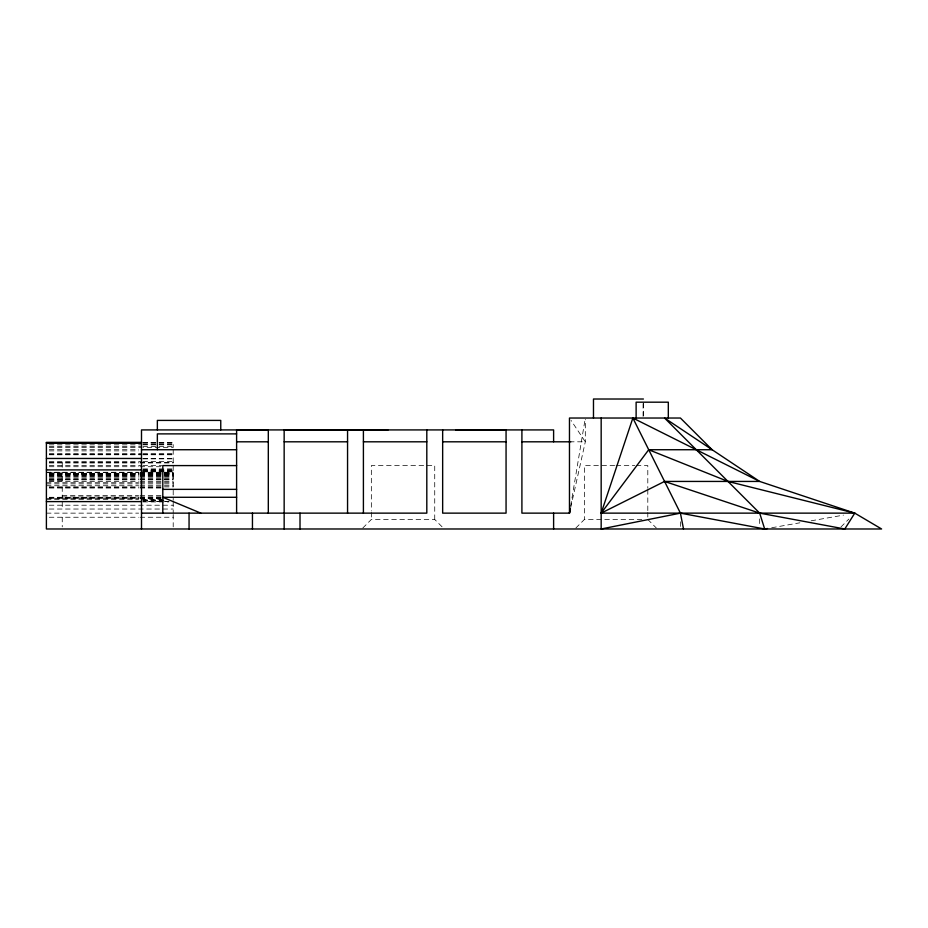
<?xml version="1.0" encoding="UTF-8"?>
<svg xmlns="http://www.w3.org/2000/svg" width="928" height="928" viewBox="0 0 928 928"><rect width="100%" height="100%" fill="white"/><g stroke="black" fill="none" stroke-linecap="round" stroke-linejoin="round"><path stroke-width="0.7" stroke-dasharray="4.64 3.48" d="M570.65 506.038L585.081 419.433M570.708 507.546L585.313 441.809L585.313 419.433M362.778 528.032L371.339 519.471L434.733 519.471L443.294 528.032M575.836 528.032L584.396 519.471L642.037 519.471M840.907 527.011L848.83 519.077M771.713 527.754L799.866 522.8M811.13 520.817L843.506 515.121M569.467 441.809L585.313 441.809L571.045 420.407M142.947 442.366L173.2 442.366L173.2 447.493L142.947 447.493M142.947 442.644L173.2 442.726M142.947 443.085L173.2 443.085M142.947 444.152L173.2 444.152M49.277 444.837L141.497 444.837M142.947 444.837L173.2 444.837M49.277 446.519L141.497 446.519M142.947 446.519L173.2 446.519M49.277 447.493L141.497 447.493M49.277 449.697L138.62 449.697M49.277 450.88L138.62 450.88M49.277 453.444L141.497 453.444M142.947 453.444L173.2 453.444M49.277 454.43L141.497 454.43M142.947 454.43L173.2 454.43M49.277 454.766L141.497 454.766M142.947 454.766L173.2 454.766M142.947 458.467L173.2 458.467M142.947 458.861L173.2 458.861M49.277 461.645L141.497 461.645M142.947 461.645L173.2 461.645M49.277 462.631L138.62 462.631M140.058 462.631L173.2 462.631M49.277 462.968L138.62 462.968M140.058 462.968L173.2 462.968M49.277 465.531L141.497 465.531M142.947 465.531L161.681 465.531M614.661 465.589L584.396 465.589L584.396 519.471M616.099 465.589L634.833 465.589M636.272 465.589L647.802 465.589L647.802 488.279M49.277 466.714L138.62 466.714M140.058 466.714L161.681 466.714M142.947 468.918L173.2 468.918M142.947 469.881L173.2 470.009M142.947 470.067L173.2 470.067M142.947 470.438L173.2 470.438M142.947 470.774L173.2 470.774M142.947 471.03L173.2 471.03M142.947 471.192L173.2 471.192M142.947 471.575L173.2 471.575M142.947 471.853L173.2 471.853M46.4 472.259L138.62 472.259M140.058 472.259L173.2 472.259M46.4 472.619L138.62 472.619M140.058 472.619L173.2 472.619M49.277 472.967L62.246 472.967L62.246 481.644M49.277 473.303L138.62 473.303M140.058 473.326L173.2 473.303M49.277 473.674L138.62 473.674M140.058 473.674L173.2 473.674M49.277 473.802L138.62 473.814M140.058 473.802L173.2 473.814M49.277 473.999L138.62 473.988M140.058 474.034L173.2 473.988M49.277 474.347L138.62 474.347M140.058 474.347L173.2 474.347M49.277 474.544L138.62 474.544M140.058 474.544L173.2 474.544M49.277 475.368L138.62 475.368M140.058 475.368L173.2 475.368M49.277 475.936L138.62 475.936M140.058 475.936L173.2 475.936M49.277 476.273L138.62 476.273M140.058 476.273L173.2 476.273M49.277 477.827L138.62 477.827M140.058 477.827L173.2 477.827M49.277 478.825L138.62 478.825M140.058 478.825L173.2 478.825M49.277 479.498L138.62 479.498M140.058 479.498L173.2 479.498M49.277 479.88L138.62 479.88M140.058 479.88L173.2 479.88M49.277 480.785L62.246 480.785M49.277 481.481L138.62 481.644M140.058 481.644L173.2 481.644M46.4 482.746L138.62 482.746M140.058 482.746L173.2 482.746M46.4 483.894L138.62 483.894M140.058 483.894L173.2 483.894M46.4 485.738L138.62 485.738M140.058 485.738L173.2 485.738M49.277 486.875L138.62 486.875M140.058 486.875L173.2 486.875M49.277 487.618L138.62 487.618M140.058 487.618L161.681 487.618M49.277 488.024L138.62 488.024M140.058 488.024L161.681 488.024M62.246 495.564L138.62 495.564M140.058 495.564L161.681 495.564M62.246 496.956L138.62 496.956M140.058 496.956L161.681 496.956M49.277 497.28L138.62 497.28M140.058 497.28L161.681 497.28M49.277 497.826L138.62 497.826M140.058 497.826L161.681 497.826M49.277 498.197L138.62 498.197M140.058 498.197L161.681 498.197M46.4 498.452L138.62 498.452M140.058 498.452L161.681 498.452M46.4 499.415L138.62 499.415M141.497 499.415L161.681 499.415M142.947 500.006L165.996 500.006M142.947 500.308L165.996 500.308M142.947 500.47L165.996 500.47M168.884 501.468L142.947 501.561L168.884 501.596M142.947 501.932L168.884 501.932M49.277 505.215L173.2 505.215M49.277 509.031L173.2 509.031M46.4 513.138L138.62 513.138M49.277 517.244L138.62 517.244M140.058 517.244L173.2 517.244M647.802 519.471L656.363 528.032M759.672 518.903L759.672 526.106M680.421 521.78L680.421 527.545M647.802 489.694L647.802 510.968M647.802 512.384L647.802 518.056M643.429 403.088L643.429 416.672M643.081 403.622L643.081 416.591M434.733 519.471L434.733 465.589L371.339 465.589L371.339 510.968M371.339 512.384L371.339 519.471M173.2 449.697L173.2 497.733M173.2 498.197L173.2 500.308M173.2 501.932L173.2 513.138M173.2 514.506L173.2 526.86M62.246 462.631L62.246 469.73M62.246 486.875L62.246 498.197M62.246 501.932L62.246 509.031M62.246 517.244L62.246 526.86"/><path stroke-width="1.39" d="M570.175 508.857L569.467 513.138L521.907 513.138L521.907 429.919M570.395 508.938L569.467 513.138L569.467 418.029L680.421 418.029L712.112 449.732L648.718 449.732L601.17 513.138L854.769 513.138L881.6 528.983L46.4 528.983L46.4 442.366L141.497 442.366M767.491 528.496L764.672 528.983L759.672 513.138L664.564 418.029L759.672 481.435L632.861 418.029L601.17 513.138L664.564 481.435L759.672 481.435L854.769 513.138L844.805 528.983L759.672 513.138L664.564 481.435M455.625 430.128L506.062 429.919L506.062 513.138L442.656 513.138L442.656 429.919M643.429 399.017L593.479 399.017L593.479 418.029M236.605 433.886L157.354 433.886L157.354 449.732M236.605 441.809L268.308 441.809M284.154 441.809L347.559 441.809M363.405 441.809L426.81 441.809M442.656 441.809L506.062 441.809M521.907 441.809L570.906 441.809M46.4 442.726L141.497 442.726M46.4 443.085L141.497 443.085M141.497 449.732L236.605 449.732M46.4 458.467L141.497 458.467M236.605 465.589L162.806 465.589L162.806 513.138M46.4 469.904L141.497 469.904M162.806 489.358L236.605 489.358M236.605 497.28L162.806 497.28L200.842 513.138M46.4 501.596L141.497 501.596M141.497 513.138L426.81 513.138L426.81 429.919M387.904 430.128L284.154 430L284.154 528.983M764.672 528.983L680.421 513.138L601.17 528.983L601.17 418.029M854.769 513.138L727.97 481.435L648.718 449.732M632.861 418.029L680.421 513.138L683.518 528.983M668.311 418.029L668.311 402.184L636.121 402.184L636.121 418.029M553.61 441.809L553.61 429.919L141.497 429.919L141.497 528.983M553.61 513.138L553.61 528.983M363.405 429.919L363.405 513.138M347.559 429.919L347.559 513.138M300.011 513.138L300.011 528.983M268.308 513.138L268.308 429.919L236.605 429.919L236.605 513.138M252.451 513.138L252.451 528.983M220.76 429.919L220.76 420.407L157.354 420.407L157.354 429.919M189.057 513.138L189.057 528.983"/></g></svg>
